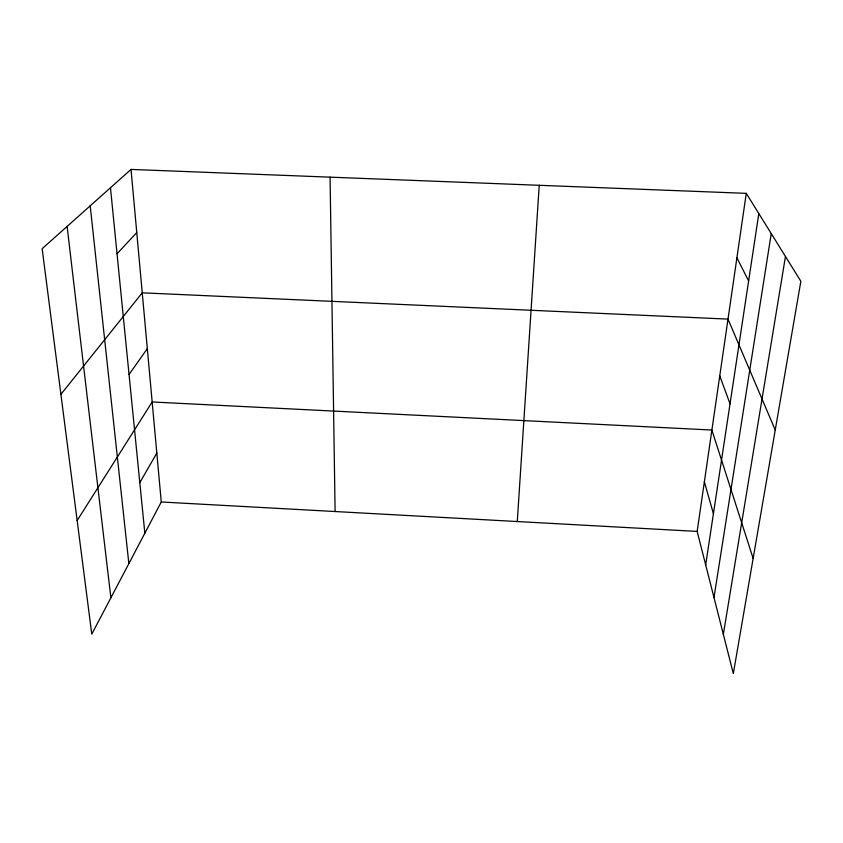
<?xml version="1.0" encoding="UTF-8"?>
<svg xmlns="http://www.w3.org/2000/svg" width="843" height="843" viewBox="0 0 843 843"><rect width="100%" height="100%" fill="white"/><g stroke="black" fill="none" stroke-linecap="round" stroke-linejoin="round"><path stroke-width="1.26" d="M517.275 521.543L539.225 185.302M746.266 193.353L800.85 281.267L733.326 673.589L697.161 531.417L746.266 193.353L131.023 169.411L42.15 248.685L91.782 634.126L161.266 501.985L131.023 169.411M705.675 564.905L758.816 213.585M713.979 597.561L771.24 233.585M723.347 634.357L785.455 256.472M139.812 482.681L156.819 453.049M77.156 520.542L152.172 401.974L711.882 430.035L753.147 558.435M129.053 374.492L147.325 348.623M60.907 394.324L142.246 292.827L727.994 319.107L775.244 430.014M117.04 253.754L136.766 232.605M161.266 501.985L697.161 531.417M736.908 257.789L748.637 280.93M719.753 375.841L730.038 403.85M704.358 481.838L713.42 513.693M67.103 226.43L110.886 597.792M90.201 205.818L128.863 563.619M110.465 187.747L144.838 533.219M330.077 177.156L335.103 511.532"/></g></svg>
